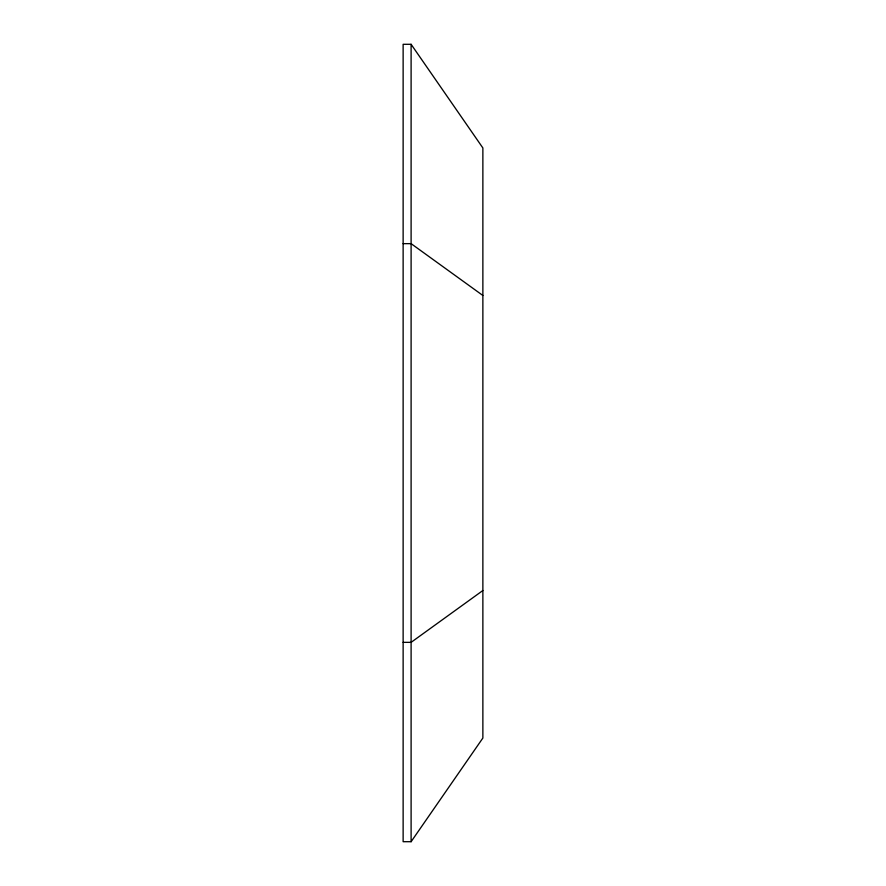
<?xml version="1.0" encoding="UTF-8"?>
<svg xmlns="http://www.w3.org/2000/svg" width="886" height="886" viewBox="0 0 886 886"><rect width="100%" height="100%" fill="white"/><g stroke="black" fill="none" stroke-linecap="round" stroke-linejoin="round"><path stroke-width="1.33" d="M411.104 841.7L482.87 738.038L482.87 147.962L411.104 44.3L403.13 44.3L403.13 841.7L411.104 841.7L411.104 44.3M482.87 590.519L411.104 642.35L403.13 642.35M403.13 243.65L411.104 243.65L482.87 295.481"/></g></svg>
